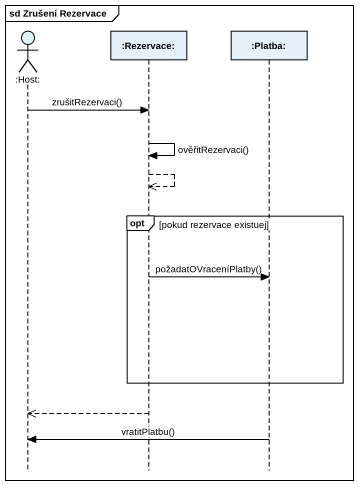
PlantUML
@startuml
mainframe sd Zrušení Rezervace
hide footbox
actor ":Host:" as Host #DDF4F5
participant ":Rezervace:" as Rezervace
participant ":Platba:" as Platba

Host -> Rezervace : zrušitRezervaci()
Rezervace -> Rezervace : ověřitRezervaci()
Rezervace -->> Rezervace
opt pokud rezervace existuej
  Rezervace -> Platba : požadatOVraceníPlatby()
end
Rezervace -->> Host
Platba -> Host : vratitPlatbu()
@enduml
